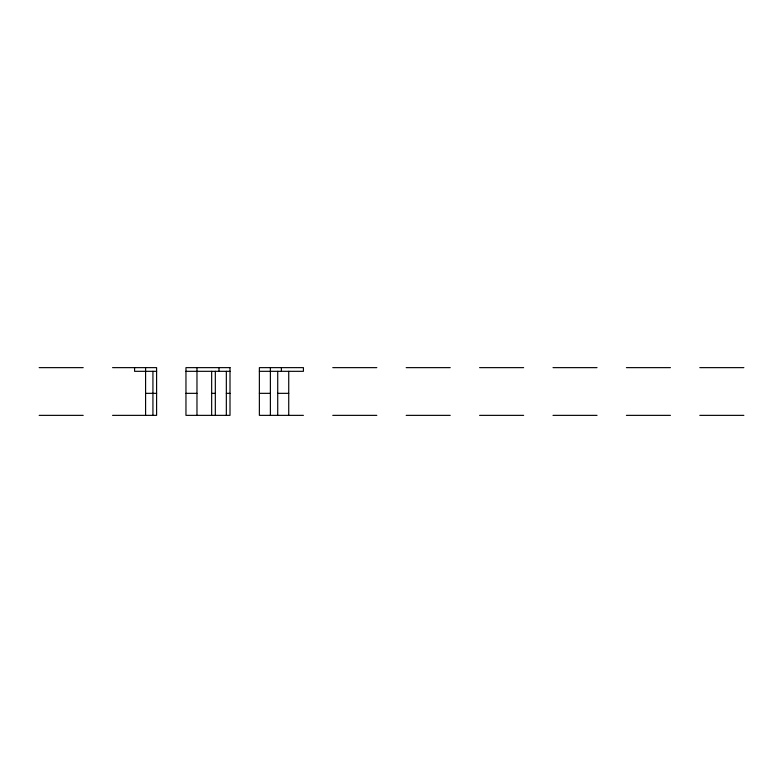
<?xml version="1.0" encoding="UTF-8"?>
<svg xmlns="http://www.w3.org/2000/svg" width="783" height="783" viewBox="0 0 783 783"><rect width="100%" height="100%" fill="white"/><g stroke="black" fill="none" stroke-linecap="round" stroke-linejoin="round"><path stroke-width="1.17" d="M39.15 367.638L83.194 367.638M112.556 367.638L156.6 367.638L156.6 415.362L112.556 415.362M332.775 367.638L376.819 367.638M406.181 367.638L450.225 367.638M479.587 367.638L523.631 367.638M552.994 367.638L597.038 367.638M626.4 367.638L670.444 367.638M699.806 367.638L743.85 367.638M156.6 371.318L134.578 371.318L134.578 367.638M185.963 371.318L230.006 371.318M259.369 371.318L303.413 371.318L303.413 367.638L259.369 367.638L259.369 415.362L303.413 415.362M145.589 393.34L156.6 393.34M185.963 393.34L196.973 393.34M211.655 393.34L215.325 393.34M226.336 393.34L230.006 393.34M259.369 393.34L270.38 393.34M277.72 393.34L288.731 393.34M39.15 415.362L83.194 415.362M332.775 415.362L376.819 415.362M406.181 415.362L450.225 415.362M479.587 415.362L523.631 415.362M552.994 415.362L597.038 415.362M626.4 415.362L670.444 415.362M699.806 415.362L743.85 415.362M288.731 371.318L288.731 415.362M281.391 367.638L281.391 371.318M277.72 371.318L277.72 415.362M270.38 367.638L270.38 415.362M226.336 371.318L226.336 415.362M218.995 367.638L218.995 371.318M215.325 371.318L215.325 415.362M211.655 371.318L211.655 415.362M196.973 367.638L196.973 415.362M152.93 371.318L152.93 415.362M145.589 367.638L145.589 415.362M230.006 367.638L185.963 367.638L185.963 415.362L230.006 415.362L230.006 367.638"/></g></svg>
